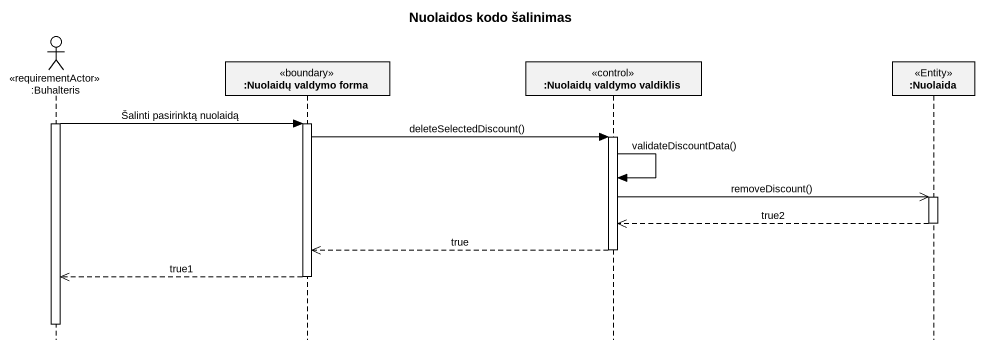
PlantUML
@startuml
title Nuolaidos kodo šalinimas
hide footbox
actor ":Buhalteris" as Buhalteris <<requirementActor>>
participant ":Nuolaidų valdymo forma" as Nuolaidų_valdymo_forma <<boundary>>
participant ":Nuolaidų valdymo valdiklis" as Nuolaidų_valdymo_valdiklis <<control>>
participant ":Nuolaida" as Nuolaida <<Entity>>

activate Buhalteris
Buhalteris -> Nuolaidų_valdymo_forma : Šalinti pasirinktą nuolaidą
activate Nuolaidų_valdymo_forma
Nuolaidų_valdymo_forma -> Nuolaidų_valdymo_valdiklis : deleteSelectedDiscount()
activate Nuolaidų_valdymo_valdiklis
Nuolaidų_valdymo_valdiklis -> Nuolaidų_valdymo_valdiklis : validateDiscountData()
Nuolaidų_valdymo_valdiklis ->> Nuolaida : removeDiscount()
activate Nuolaida
Nuolaida -->> Nuolaidų_valdymo_valdiklis : true2
deactivate Nuolaida
Nuolaidų_valdymo_valdiklis -->> Nuolaidų_valdymo_forma : true
deactivate Nuolaidų_valdymo_valdiklis
Nuolaidų_valdymo_forma -->> Buhalteris : true1
deactivate Nuolaidų_valdymo_forma
deactivate Buhalteris
@enduml
